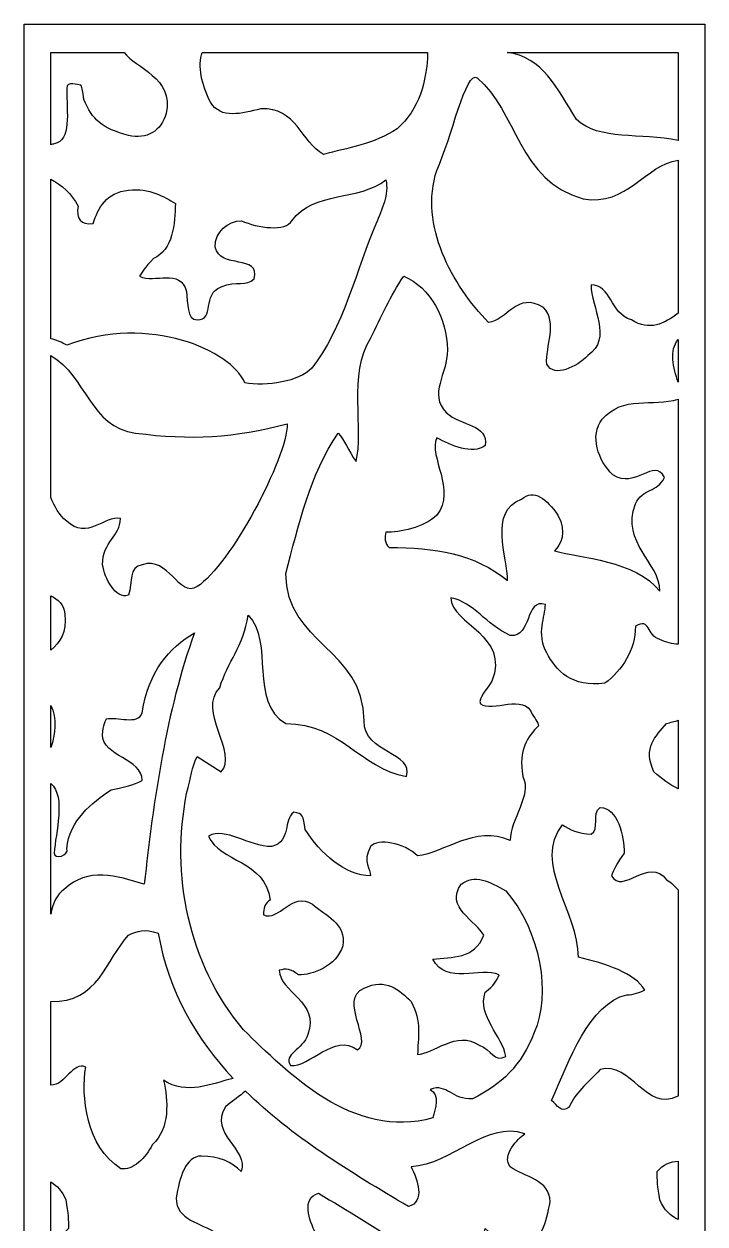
# Model space of a CAD drawing. Header units: centimetres. Extents: x -21.2 to -16, y -9 to 9.
# Drawn here: x -21.17 to -15.98, y -0.16 to 9 of the extents above; entities that cross this region are included whole.
import ezdxf

# ---------------------------------------------------------------- set-up
doc = ezdxf.new("R2010")
doc.units = ezdxf.units.CM
doc.header["$MEASUREMENT"] = 0
doc.layers.add('layer 1', color=7, linetype='Continuous')

msp = doc.modelspace()

# ---------------------------------------------------------------- linework, layer by layer
at = {"layer": 'layer 1', "color": 250, "lineweight": 30}
for points, knots in [([(-15.97605, 9.00077), (-15.97605, 9.00077), (-21.16864, 9.00077), (-21.16864, 9.00077), (-21.16864, 9.00077), (-21.16864, 9.00077), (-21.16864, -9.00021), (-21.16864, -9.00021), (-21.16864, -9.00021), (-21.16864, -9.00021), (-15.97605, -9.00021), (-15.97605, -9.00021), (-15.97605, -9.00021), (-15.97605, -9.00021), (-15.97605, 9.00077), (-15.97605, 9.00077)], [0, 0, 0, 0, 0.2, 0.2, 0.2, 0.2, 0.4, 0.4, 0.4, 0.4, 0.6, 0.6, 0.6, 0.6, 1, 1, 1, 1]), ([(-20.40547, 8.78361), (-20.40547, 8.78361), (-20.96455, 8.78361), (-20.96455, 8.78361), (-20.96455, 8.78361), (-20.96455, 8.78361), (-20.96455, 8.07932), (-20.96455, 8.07932), (-20.96455, 8.07932), (-20.95586, 8.08138), (-20.94719, 8.08336), (-20.93853, 8.08529), (-20.93853, 8.08529), (-20.80729, 8.11558), (-20.84261, 8.31759), (-20.84261, 8.50948), (-20.84261, 8.50948), (-20.84261, 8.57009), (-20.7568, 8.53473), (-20.73661, 8.53473), (-20.73661, 8.53473), (-20.72139, 8.50948), (-20.72139, 8.48929), (-20.71138, 8.42365), (-20.71138, 8.42365), (-20.65079, 8.27214), (-20.57004, 8.20144), (-20.37317, 8.15095), (-20.37317, 8.15095), (-20.23183, 8.11558), (-20.12076, 8.18629), (-20.08536, 8.31759), (-20.08536, 8.31759), (-20.02136, 8.59225), (-20.32228, 8.66359), (-20.40547, 8.78361)], [0, 0, 0, 0, 0.1, 0.1, 0.1, 0.1, 0.2, 0.2, 0.2, 0.2, 0.3, 0.3, 0.3, 0.3, 0.4, 0.4, 0.4, 0.4, 0.5, 0.5, 0.5, 0.5, 0.6, 0.6, 0.6, 0.6, 0.7, 0.7, 0.7, 0.7, 0.8, 0.8, 0.8, 0.8, 1, 1, 1, 1]), ([(-18.09076, 8.78361), (-18.09076, 8.78361), (-19.80915, 8.78361), (-19.80915, 8.78361), (-19.80915, 8.78361), (-19.84825, 8.68503), (-19.81226, 8.52973), (-19.74722, 8.40344), (-19.74722, 8.40344), (-19.66637, 8.27214), (-19.50996, 8.31759), (-19.36358, 8.35294), (-19.36358, 8.35294), (-19.09099, 8.36808), (-19.05566, 8.10043), (-18.88403, 8.00449), (-18.88403, 8.00449), (-18.70734, 8.05498), (-18.49031, 8.08529), (-18.32372, 8.20144), (-18.32372, 8.20144), (-18.15495, 8.34955), (-18.09732, 8.56195), (-18.09076, 8.78361)], [0, 0, 0, 0, 0.1428571, 0.1428571, 0.1428571, 0.1428571, 0.2857143, 0.2857143, 0.2857143, 0.2857143, 0.4285714, 0.4285714, 0.4285714, 0.4285714, 0.5714286, 0.5714286, 0.5714286, 0.5714286, 0.7142857, 0.7142857, 0.7142857, 0.7142857, 1, 1, 1, 1]), ([(-16.18014, 8.78361), (-16.18014, 8.78361), (-17.48474, 8.78361), (-17.48474, 8.78361), (-17.48474, 8.78361), (-17.21597, 8.75042), (-17.10397, 8.5113), (-16.95575, 8.27214), (-16.95575, 8.27214), (-16.78404, 8.10834), (-16.46387, 8.17206), (-16.18014, 8.11082), (-16.18014, 8.11082), (-16.18014, 8.11082), (-16.18014, 8.78361), (-16.18014, 8.78361)], [0, 0, 0, 0, 0.2, 0.2, 0.2, 0.2, 0.4, 0.4, 0.4, 0.4, 0.6, 0.6, 0.6, 0.6, 1, 1, 1, 1]), ([(-16.18014, 6.79243), (-16.18014, 6.79243), (-16.18014, 7.96184), (-16.18014, 7.96184), (-16.18014, 7.96184), (-16.43204, 7.92763), (-16.56697, 7.60616), (-16.90526, 7.66613), (-16.90526, 7.66613), (-17.39996, 7.80248), (-17.41005, 8.33779), (-17.71294, 8.59029), (-17.71294, 8.59029), (-17.79875, 8.65089), (-17.9098, 8.12569), (-18.02084, 7.88328), (-18.02084, 7.88328), (-18.15715, 7.46413), (-17.90474, 7.00963), (-17.62711, 6.72177), (-17.62711, 6.72177), (-17.48072, 6.74197), (-17.41005, 6.95913), (-17.20814, 6.83793), (-17.20814, 6.83793), (-17.09708, 6.72177), (-17.193, 6.53996), (-17.18288, 6.40361), (-17.18288, 6.40361), (-17.12232, 6.29758), (-16.95575, 6.38342), (-16.86992, 6.46927), (-16.86992, 6.46927), (-16.6781, 6.60057), (-16.84467, 6.83793), (-16.84467, 7.00963), (-16.84467, 7.00963), (-16.6882, 7.00963), (-16.70334, 6.79247), (-16.53676, 6.74197), (-16.53676, 6.74197), (-16.39771, 6.65273), (-16.28592, 6.71495), (-16.18014, 6.79243)], [0, 0, 0, 0, 0.0833333, 0.0833333, 0.0833333, 0.0833333, 0.1666667, 0.1666667, 0.1666667, 0.1666667, 0.25, 0.25, 0.25, 0.25, 0.3333333, 0.3333333, 0.3333333, 0.3333333, 0.4166667, 0.4166667, 0.4166667, 0.4166667, 0.5, 0.5, 0.5, 0.5, 0.5833333, 0.5833333, 0.5833333, 0.5833333, 0.6666667, 0.6666667, 0.6666667, 0.6666667, 0.75, 0.75, 0.75, 0.75, 0.8333333, 0.8333333, 0.8333333, 0.8333333, 1, 1, 1, 1]), ([(-20.96455, 7.81724), (-20.96455, 7.81724), (-20.96455, 6.59859), (-20.96455, 6.59859), (-20.96455, 6.59859), (-20.92203, 6.58711), (-20.88015, 6.57198), (-20.84261, 6.55007), (-20.84261, 6.55007), (-20.21161, 6.78741), (-19.59074, 6.50966), (-19.48472, 6.26222), (-19.48472, 6.26222), (-19.32319, 6.23193), (-19.06574, 6.27231), (-18.97489, 6.37332), (-18.97489, 6.37332), (-18.74269, 6.66117), (-18.62148, 7.15608), (-18.48525, 7.47423), (-18.48525, 7.47423), (-18.43983, 7.59038), (-18.38429, 7.69643), (-18.40947, 7.81259), (-18.40947, 7.81259), (-18.61145, 7.64592), (-18.9547, 7.73178), (-19.12632, 7.49949), (-19.12632, 7.49949), (-19.17176, 7.41364), (-19.38882, 7.44392), (-19.50996, 7.49949), (-19.50996, 7.49949), (-19.61597, 7.49949), (-19.71188, 7.41364), (-19.71188, 7.29746), (-19.71188, 7.29746), (-19.67654, 7.12577), (-19.36358, 7.24697), (-19.41406, 7.05507), (-19.41406, 7.05507), (-19.47464, 6.99447), (-19.54531, 7.04498), (-19.66637, 6.99447), (-19.66637, 6.99447), (-19.81285, 6.93892), (-19.71188, 6.74197), (-19.84817, 6.74197), (-19.84817, 6.74197), (-19.92894, 6.74197), (-19.91884, 6.87327), (-19.92894, 6.95913), (-19.92894, 6.95913), (-19.97936, 7.14092), (-20.17124, 7.01972), (-20.28734, 7.07528), (-20.28734, 7.07528), (-20.26715, 7.10558), (-20.25201, 7.14092), (-20.18135, 7.21163), (-20.18135, 7.21163), (-20.03496, 7.27223), (-20.01475, 7.47928), (-20.01475, 7.63079), (-20.01475, 7.63079), (-20.10058, 7.68128), (-20.20657, 7.75199), (-20.37317, 7.73178), (-20.37317, 7.73178), (-20.53974, 7.71662), (-20.60536, 7.59543), (-20.6407, 7.47928), (-20.6407, 7.47928), (-20.73661, 7.46413), (-20.77193, 7.51462), (-20.7568, 7.61058), (-20.7568, 7.61058), (-20.80619, 7.70733), (-20.87987, 7.77052), (-20.96455, 7.81724)], [0, 0, 0, 0, 0.047619, 0.047619, 0.047619, 0.047619, 0.0952381, 0.0952381, 0.0952381, 0.0952381, 0.1428571, 0.1428571, 0.1428571, 0.1428571, 0.1904762, 0.1904762, 0.1904762, 0.1904762, 0.2380952, 0.2380952, 0.2380952, 0.2380952, 0.2857143, 0.2857143, 0.2857143, 0.2857143, 0.3333333, 0.3333333, 0.3333333, 0.3333333, 0.3809524, 0.3809524, 0.3809524, 0.3809524, 0.4285714, 0.4285714, 0.4285714, 0.4285714, 0.4761905, 0.4761905, 0.4761905, 0.4761905, 0.5238095, 0.5238095, 0.5238095, 0.5238095, 0.5714286, 0.5714286, 0.5714286, 0.5714286, 0.6190476, 0.6190476, 0.6190476, 0.6190476, 0.6666667, 0.6666667, 0.6666667, 0.6666667, 0.7142857, 0.7142857, 0.7142857, 0.7142857, 0.7619048, 0.7619048, 0.7619048, 0.7619048, 0.8095238, 0.8095238, 0.8095238, 0.8095238, 0.8571429, 0.8571429, 0.8571429, 0.8571429, 0.9047619, 0.9047619, 0.9047619, 0.9047619, 1, 1, 1, 1]), ([(-16.18014, 4.26608), (-16.18014, 4.26608), (-16.18014, 6.1362), (-16.18014, 6.1362), (-16.18014, 6.1362), (-16.37407, 6.07976), (-16.6037, 6.16793), (-16.75887, 5.98446), (-16.75887, 5.98446), (-16.85984, 5.86326), (-16.78916, 5.66127), (-16.6781, 5.56026), (-16.6781, 5.56026), (-16.50646, 5.44411), (-16.36513, 5.69662), (-16.28436, 5.54006), (-16.28436, 5.54006), (-16.33989, 5.42391), (-16.45095, 5.45926), (-16.50646, 5.33804), (-16.50646, 5.33804), (-16.61754, 5.03508), (-16.3197, 4.89367), (-16.3197, 4.67146), (-16.3197, 4.67146), (-16.50646, 4.90882), (-16.9305, 4.92397), (-17.12232, 4.97952), (-17.12232, 4.97952), (-17.07689, 5.02497), (-17.02641, 5.1209), (-17.09708, 5.25219), (-17.09708, 5.25219), (-17.18288, 5.37341), (-17.27881, 5.45926), (-17.37473, 5.37341), (-17.37473, 5.37341), (-17.62711, 5.28755), (-17.48072, 4.92397), (-17.48072, 4.75227), (-17.48072, 4.75227), (-17.73312, 4.95931), (-18.036, 5.00477), (-18.38429, 5.00477), (-18.38429, 5.00477), (-18.41963, 5.03508), (-18.41963, 5.08557), (-18.40947, 5.1209), (-18.40947, 5.1209), (-18.30346, 5.1209), (-18.12181, 5.15625), (-18.02084, 5.25219), (-18.02084, 5.25219), (-17.86941, 5.44411), (-18.08647, 5.69662), (-18.02084, 5.84305), (-18.02084, 5.84305), (-17.91485, 5.78247), (-17.74827, 5.71177), (-17.65235, 5.78247), (-17.65235, 5.78247), (-17.62711, 5.94911), (-17.83408, 5.9289), (-17.95017, 6.03497), (-17.95017, 6.03497), (-18.08647, 6.18142), (-17.94008, 6.32283), (-17.94008, 6.51471), (-17.94008, 6.51471), (-17.94008, 6.74702), (-18.07133, 6.99447), (-18.27324, 7.07528), (-18.27324, 7.07528), (-18.37421, 6.92377), (-18.44488, 6.76722), (-18.52563, 6.60057), (-18.52563, 6.60057), (-18.69728, 6.33292), (-18.57611, 5.89861), (-18.6367, 5.66127), (-18.6367, 5.66127), (-18.69728, 5.74711), (-18.72242, 5.82792), (-18.77296, 5.87841), (-18.77296, 5.87841), (-18.99004, 5.56026), (-19.07585, 5.17141), (-19.17176, 4.80781), (-19.17176, 4.80781), (-19.17176, 4.26747), (-18.57611, 4.23716), (-18.57611, 3.68165), (-18.57611, 3.68165), (-18.57611, 3.42914), (-18.19247, 3.44431), (-18.25306, 3.25746), (-18.25306, 3.25746), (-18.61145, 3.32311), (-18.75278, 3.66145), (-19.17176, 3.66145), (-19.17176, 3.66145), (-19.45942, 3.8281), (-19.25757, 4.28261), (-19.45942, 4.48966), (-19.45942, 4.48966), (-19.49483, 4.24727), (-19.61597, 4.13615), (-19.67654, 3.93415), (-19.67654, 3.93415), (-19.84817, 3.76246), (-19.53015, 3.42914), (-19.66637, 3.2928), (-19.66637, 3.2928), (-19.66637, 3.2928), (-19.84817, 3.40894), (-19.84817, 3.40894), (-19.84817, 3.40894), (-19.8936, 3.32311), (-19.8936, 3.25746), (-19.92894, 3.12616), (-19.92894, 3.12616), (-20.05009, 2.51508), (-19.91884, 1.82828), (-19.49483, 1.32328), (-19.49483, 1.32328), (-19.16166, 1.00007), (-18.66193, 0.47993), (-18.05113, 0.65162), (-18.05113, 0.65162), (-18.03095, 0.72737), (-17.9956, 0.82331), (-18.07133, 0.86877), (-18.07133, 0.86877), (-17.94008, 0.91927), (-17.90474, 0.78293), (-17.74827, 0.79807), (-17.74827, 0.79807), (-17.53119, 0.90412), (-17.37473, 1.05058), (-17.27881, 1.30308), (-17.27881, 1.30308), (-17.14749, 1.59093), (-17.22834, 2.08086), (-17.49587, 2.38379), (-17.49587, 2.38379), (-17.61702, 2.45449), (-17.73312, 2.51508), (-17.83408, 2.43429), (-17.83408, 2.43429), (-17.96531, 2.26259), (-17.71294, 2.14644), (-17.66245, 2.04544), (-17.66245, 2.04544), (-17.73312, 1.86364), (-17.90474, 1.87879), (-18.05113, 1.86364), (-18.05113, 1.86364), (-17.95017, 1.66169), (-17.68769, 1.80809), (-17.54635, 1.74243), (-17.54635, 1.74243), (-17.56647, 1.69698), (-17.58167, 1.66169), (-17.65235, 1.61112), (-17.65235, 1.61112), (-17.71294, 1.42429), (-17.51606, 1.27279), (-17.49587, 1.12127), (-17.49587, 1.12127), (-17.58167, 1.07078), (-17.60187, 1.17177), (-17.69779, 1.20712), (-17.69779, 1.20712), (-17.86941, 1.32328), (-18.05113, 1.1365), (-18.16724, 1.1365), (-18.16724, 1.1365), (-18.16724, 1.25258), (-18.13191, 1.38893), (-18.21772, 1.54044), (-18.21772, 1.54044), (-18.30346, 1.62627), (-18.40947, 1.72223), (-18.57611, 1.64143), (-18.57611, 1.64143), (-18.77296, 1.55565), (-18.50544, 1.23749), (-18.62659, 1.17177), (-18.62659, 1.17177), (-18.80325, 1.30308), (-18.99004, 1.03541), (-19.13643, 1.05058), (-19.13643, 1.05058), (-19.197, 1.1365), (-19.04044, 1.17177), (-19.00517, 1.28794), (-19.00517, 1.28794), (-18.90927, 1.54044), (-19.22224, 1.61112), (-19.22224, 1.77778), (-19.22224, 1.77778), (-19.17176, 1.79294), (-19.13643, 1.79294), (-19.07585, 1.74243), (-19.07585, 1.74243), (-18.96983, 1.74243), (-18.78812, 1.80809), (-18.73764, 1.96462), (-18.73764, 1.96462), (-18.70734, 2.13129), (-18.87392, 2.20198), (-18.96983, 2.28278), (-18.96983, 2.28278), (-19.12632, 2.38379), (-19.22224, 2.14644), (-19.34338, 2.20198), (-19.34338, 2.20198), (-19.34338, 2.24744), (-19.32825, 2.29794), (-19.29291, 2.31309), (-19.29291, 2.31309), (-19.32825, 2.62113), (-19.67654, 2.60095), (-19.76237, 2.80295), (-19.76237, 2.80295), (-19.63112, 2.87365), (-19.45942, 2.72215), (-19.27777, 2.72215), (-19.27777, 2.72215), (-19.12632, 2.7676), (-19.197, 2.92416), (-19.11117, 2.98475), (-19.11117, 2.98475), (-19.04044, 2.97465), (-19.04044, 2.95949), (-19.02537, 2.85345), (-19.02537, 2.85345), (-18.90927, 2.67166), (-18.72242, 2.50001), (-18.52563, 2.50001), (-18.52563, 2.50001), (-18.52563, 2.55044), (-18.59126, 2.60095), (-18.52563, 2.72215), (-18.52563, 2.72215), (-18.47012, 2.7878), (-18.27324, 2.75244), (-18.16724, 2.65144), (-18.16724, 2.65144), (-17.96531, 2.67166), (-17.73312, 2.8888), (-17.46046, 2.7676), (-17.46046, 2.7676), (-17.46046, 2.93931), (-17.29396, 3.10594), (-17.36462, 3.25746), (-17.36462, 3.25746), (-17.39996, 3.46451), (-17.32929, 3.56045), (-17.24346, 3.6463), (-17.24346, 3.6463), (-17.24346, 3.6463), (-17.26366, 3.69681), (-17.29396, 3.73215), (-17.29396, 3.73215), (-17.34948, 3.89881), (-17.60187, 3.74225), (-17.68769, 3.81295), (-17.68769, 3.81295), (-17.71294, 3.84831), (-17.62711, 3.93415), (-17.60187, 3.98467), (-17.60187, 3.98467), (-17.46046, 4.33311), (-17.90474, 4.41897), (-17.91485, 4.62096), (-17.91485, 4.62096), (-17.73312, 4.58562), (-17.65235, 4.41897), (-17.46046, 4.33311), (-17.46046, 4.33311), (-17.29396, 4.31797), (-17.34948, 4.62096), (-17.193, 4.57047), (-17.193, 4.57047), (-17.193, 4.47451), (-17.26366, 4.35332), (-17.18288, 4.20181), (-17.18288, 4.20181), (-17.11224, 4.06547), (-16.99107, 3.93415), (-16.73868, 3.96951), (-16.73868, 3.96951), (-16.60743, 4.06547), (-16.50646, 4.22201), (-16.50646, 4.40381), (-16.50646, 4.40381), (-16.39038, 4.47451), (-16.42572, 4.33311), (-16.3197, 4.30281), (-16.3197, 4.30281), (-16.27153, 4.28013), (-16.22534, 4.26861), (-16.18014, 4.26608)], [0, 0, 0, 0, 0.012987, 0.012987, 0.012987, 0.012987, 0.025974, 0.025974, 0.025974, 0.025974, 0.038961, 0.038961, 0.038961, 0.038961, 0.0519481, 0.0519481, 0.0519481, 0.0519481, 0.0649351, 0.0649351, 0.0649351, 0.0649351, 0.0779221, 0.0779221, 0.0779221, 0.0779221, 0.0909091, 0.0909091, 0.0909091, 0.0909091, 0.1038961, 0.1038961, 0.1038961, 0.1038961, 0.1168831, 0.1168831, 0.1168831, 0.1168831, 0.1298701, 0.1298701, 0.1298701, 0.1298701, 0.1428571, 0.1428571, 0.1428571, 0.1428571, 0.1558442, 0.1558442, 0.1558442, 0.1558442, 0.1688312, 0.1688312, 0.1688312, 0.1688312, 0.1818182, 0.1818182, 0.1818182, 0.1818182, 0.1948052, 0.1948052, 0.1948052, 0.1948052, 0.2077922, 0.2077922, 0.2077922, 0.2077922, 0.2207792, 0.2207792, 0.2207792, 0.2207792, 0.2337662, 0.2337662, 0.2337662, 0.2337662, 0.2467532, 0.2467532, 0.2467532, 0.2467532, 0.2597403, 0.2597403, 0.2597403, 0.2597403, 0.2727273, 0.2727273, 0.2727273, 0.2727273, 0.2857143, 0.2857143, 0.2857143, 0.2857143, 0.2987013, 0.2987013, 0.2987013, 0.2987013, 0.3116883, 0.3116883, 0.3116883, 0.3116883, 0.3246753, 0.3246753, 0.3246753, 0.3246753, 0.3376623, 0.3376623, 0.3376623, 0.3376623, 0.3506494, 0.3506494, 0.3506494, 0.3506494, 0.3636364, 0.3636364, 0.3636364, 0.3636364, 0.3766234, 0.3766234, 0.3766234, 0.3766234, 0.3896104, 0.3896104, 0.3896104, 0.3896104, 0.4025974, 0.4025974, 0.4025974, 0.4025974, 0.4155844, 0.4155844, 0.4155844, 0.4155844, 0.4285714, 0.4285714, 0.4285714, 0.4285714, 0.4415584, 0.4415584, 0.4415584, 0.4415584, 0.4545455, 0.4545455, 0.4545455, 0.4545455, 0.4675325, 0.4675325, 0.4675325, 0.4675325, 0.4805195, 0.4805195, 0.4805195, 0.4805195, 0.4935065, 0.4935065, 0.4935065, 0.4935065, 0.5064935, 0.5064935, 0.5064935, 0.5064935, 0.5194805, 0.5194805, 0.5194805, 0.5194805, 0.5324675, 0.5324675, 0.5324675, 0.5324675, 0.5454545, 0.5454545, 0.5454545, 0.5454545, 0.5584416, 0.5584416, 0.5584416, 0.5584416, 0.5714286, 0.5714286, 0.5714286, 0.5714286, 0.5844156, 0.5844156, 0.5844156, 0.5844156, 0.5974026, 0.5974026, 0.5974026, 0.5974026, 0.6103896, 0.6103896, 0.6103896, 0.6103896, 0.6233766, 0.6233766, 0.6233766, 0.6233766, 0.6363636, 0.6363636, 0.6363636, 0.6363636, 0.6493506, 0.6493506, 0.6493506, 0.6493506, 0.6623377, 0.6623377, 0.6623377, 0.6623377, 0.6753247, 0.6753247, 0.6753247, 0.6753247, 0.6883117, 0.6883117, 0.6883117, 0.6883117, 0.7012987, 0.7012987, 0.7012987, 0.7012987, 0.7142857, 0.7142857, 0.7142857, 0.7142857, 0.7272727, 0.7272727, 0.7272727, 0.7272727, 0.7402597, 0.7402597, 0.7402597, 0.7402597, 0.7532468, 0.7532468, 0.7532468, 0.7532468, 0.7662338, 0.7662338, 0.7662338, 0.7662338, 0.7792208, 0.7792208, 0.7792208, 0.7792208, 0.7922078, 0.7922078, 0.7922078, 0.7922078, 0.8051948, 0.8051948, 0.8051948, 0.8051948, 0.8181818, 0.8181818, 0.8181818, 0.8181818, 0.8311688, 0.8311688, 0.8311688, 0.8311688, 0.8441558, 0.8441558, 0.8441558, 0.8441558, 0.8571429, 0.8571429, 0.8571429, 0.8571429, 0.8701299, 0.8701299, 0.8701299, 0.8701299, 0.8831169, 0.8831169, 0.8831169, 0.8831169, 0.8961039, 0.8961039, 0.8961039, 0.8961039, 0.9090909, 0.9090909, 0.9090909, 0.9090909, 0.9220779, 0.9220779, 0.9220779, 0.9220779, 0.9350649, 0.9350649, 0.9350649, 0.9350649, 0.9480519, 0.9480519, 0.9480519, 0.9480519, 0.961039, 0.961039, 0.961039, 0.961039, 0.974026, 0.974026, 0.974026, 0.974026, 1, 1, 1, 1]), ([(-16.18014, 6.2658), (-16.18014, 6.2658), (-16.18014, 6.59322), (-16.18014, 6.59322), (-16.18014, 6.59322), (-16.25037, 6.51277), (-16.21764, 6.37476), (-16.18014, 6.2658)], [0, 0, 0, 0, 0.3333333, 0.3333333, 0.3333333, 0.3333333, 1, 1, 1, 1]), ([(-20.96455, 6.47136), (-20.96455, 6.47136), (-20.96455, 5.38594), (-20.96455, 5.38594), (-20.96455, 5.38594), (-20.93526, 5.31935), (-20.90269, 5.25299), (-20.84261, 5.20675), (-20.84261, 5.20675), (-20.68613, 5.05528), (-20.55488, 5.25219), (-20.43373, 5.22696), (-20.43373, 5.22696), (-20.43373, 5.08557), (-20.57004, 5.05528), (-20.57004, 4.87346), (-20.57004, 4.87346), (-20.55488, 4.77247), (-20.46908, 4.6058), (-20.37317, 4.64117), (-20.37317, 4.64117), (-20.33783, 4.74216), (-20.37317, 4.85832), (-20.26715, 4.87346), (-20.26715, 4.87346), (-20.06523, 4.94416), (-19.98944, 4.61591), (-19.84817, 4.70682), (-19.84817, 4.70682), (-19.59578, 4.86841), (-19.16166, 5.68651), (-19.16166, 5.94911), (-19.16166, 5.94911), (-19.56038, 5.84305), (-19.89865, 5.82286), (-20.31763, 5.87841), (-20.31763, 5.87841), (-20.66673, 5.92414), (-20.69085, 6.3087), (-20.96455, 6.47136)], [0, 0, 0, 0, 0.0909091, 0.0909091, 0.0909091, 0.0909091, 0.1818182, 0.1818182, 0.1818182, 0.1818182, 0.2727273, 0.2727273, 0.2727273, 0.2727273, 0.3636364, 0.3636364, 0.3636364, 0.3636364, 0.4545455, 0.4545455, 0.4545455, 0.4545455, 0.5454545, 0.5454545, 0.5454545, 0.5454545, 0.6363636, 0.6363636, 0.6363636, 0.6363636, 0.7272727, 0.7272727, 0.7272727, 0.7272727, 0.8181818, 0.8181818, 0.8181818, 0.8181818, 1, 1, 1, 1]), ([(-20.96455, 4.6356), (-20.96455, 4.6356), (-20.96455, 4.22194), (-20.96455, 4.22194), (-20.96455, 4.22194), (-20.96455, 4.22194), (-20.96377, 4.22201), (-20.96377, 4.22201), (-20.96377, 4.22201), (-20.89309, 4.28261), (-20.84261, 4.35332), (-20.85777, 4.49976), (-20.85777, 4.49976), (-20.86548, 4.57314), (-20.90934, 4.61108), (-20.96455, 4.6356)], [0, 0, 0, 0, 0.2, 0.2, 0.2, 0.2, 0.4, 0.4, 0.4, 0.4, 0.6, 0.6, 0.6, 0.6, 1, 1, 1, 1]), ([(-20.96455, 3.20495), (-20.96455, 3.20495), (-20.96455, 2.20655), (-20.96455, 2.20655), (-20.96455, 2.20655), (-20.9503, 2.28359), (-20.92367, 2.35444), (-20.85777, 2.39894), (-20.85777, 2.39894), (-20.68613, 2.56559), (-20.45897, 2.50001), (-20.25201, 2.43429), (-20.25201, 2.43429), (-20.18135, 3.07059), (-20.08536, 3.76246), (-19.86836, 4.35332), (-19.86836, 4.35332), (-20.06523, 4.23716), (-20.21667, 4.06547), (-20.26715, 3.74225), (-20.26715, 3.74225), (-20.30241, 3.6463), (-20.45897, 3.71701), (-20.53974, 3.69681), (-20.53974, 3.69681), (-20.53974, 3.69681), (-20.57004, 3.6463), (-20.57004, 3.5756), (-20.57004, 3.5756), (-20.57004, 3.40894), (-20.26715, 3.3938), (-20.26715, 3.22715), (-20.26715, 3.22715), (-20.33783, 3.1918), (-20.39834, 3.17665), (-20.50433, 3.15644), (-20.50433, 3.15644), (-20.65079, 3.05545), (-20.82235, 2.92416), (-20.84261, 2.70699), (-20.84261, 2.70699), (-20.82235, 2.65144), (-20.93853, 2.62113), (-20.93853, 2.67166), (-20.93853, 2.67166), (-20.92958, 2.83174), (-20.84635, 3.10144), (-20.96455, 3.20495)], [0, 0, 0, 0, 0.0769231, 0.0769231, 0.0769231, 0.0769231, 0.1538462, 0.1538462, 0.1538462, 0.1538462, 0.2307692, 0.2307692, 0.2307692, 0.2307692, 0.3076923, 0.3076923, 0.3076923, 0.3076923, 0.3846154, 0.3846154, 0.3846154, 0.3846154, 0.4615385, 0.4615385, 0.4615385, 0.4615385, 0.5384615, 0.5384615, 0.5384615, 0.5384615, 0.6153846, 0.6153846, 0.6153846, 0.6153846, 0.6923077, 0.6923077, 0.6923077, 0.6923077, 0.7692308, 0.7692308, 0.7692308, 0.7692308, 0.8461538, 0.8461538, 0.8461538, 0.8461538, 1, 1, 1, 1]), ([(-20.96455, 3.80037), (-20.96455, 3.80037), (-20.96455, 3.4793), (-20.96455, 3.4793), (-20.96455, 3.4793), (-20.9285, 3.57415), (-20.9169, 3.70332), (-20.96455, 3.80037)], [0, 0, 0, 0, 0.3333333, 0.3333333, 0.3333333, 0.3333333, 1, 1, 1, 1]), ([(-16.18014, 3.16214), (-16.18014, 3.16214), (-16.18014, 3.68606), (-16.18014, 3.68606), (-16.18014, 3.68606), (-16.2086, 3.67818), (-16.23821, 3.6698), (-16.26922, 3.66145), (-16.26922, 3.66145), (-16.35504, 3.56045), (-16.45095, 3.47965), (-16.36513, 3.2928), (-16.36513, 3.2928), (-16.30367, 3.23841), (-16.24443, 3.194), (-16.18014, 3.16214)], [0, 0, 0, 0, 0.2, 0.2, 0.2, 0.2, 0.4, 0.4, 0.4, 0.4, 0.6, 0.6, 0.6, 0.6, 1, 1, 1, 1]), ([(-16.18014, 0.82138), (-16.18014, 0.82138), (-16.18014, 2.3932), (-16.18014, 2.3932), (-16.18014, 2.3932), (-16.20523, 2.42068), (-16.23388, 2.44683), (-16.26922, 2.46965), (-16.26922, 2.46965), (-16.40047, 2.65144), (-16.60743, 2.34843), (-16.6882, 2.50001), (-16.6882, 2.50001), (-16.6781, 2.5353), (-16.64277, 2.60095), (-16.59229, 2.67166), (-16.59229, 2.67166), (-16.59229, 2.80295), (-16.64277, 3.02009), (-16.77401, 3.02009), (-16.77401, 3.02009), (-16.84467, 2.97465), (-16.77401, 2.85345), (-16.84467, 2.81811), (-16.84467, 2.81811), (-16.94058, 2.81811), (-17.01127, 2.85345), (-17.06175, 2.8888), (-17.06175, 2.8888), (-17.29396, 2.60095), (-16.94058, 2.21713), (-16.94058, 1.87879), (-16.94058, 1.87879), (-16.73868, 1.82828), (-16.50646, 1.75757), (-16.4358, 1.62627), (-16.4358, 1.62627), (-16.47114, 1.61112), (-16.52163, 1.59093), (-16.57211, 1.59093), (-16.57211, 1.59093), (-16.85984, 1.52528), (-17.01127, 1.08592), (-17.14749, 0.78293), (-17.14749, 0.78293), (-17.09708, 0.74758), (-17.07689, 0.68698), (-17.01127, 0.73242), (-17.01127, 0.73242), (-16.97593, 0.83342), (-16.86992, 0.91927), (-16.77401, 1.02027), (-16.77401, 1.02027), (-16.53676, 1.08592), (-16.42572, 0.68698), (-16.18342, 0.81835), (-16.18342, 0.81835), (-16.1823, 0.81935), (-16.18121, 0.82037), (-16.18014, 0.82138)], [0, 0, 0, 0, 0.0625, 0.0625, 0.0625, 0.0625, 0.125, 0.125, 0.125, 0.125, 0.1875, 0.1875, 0.1875, 0.1875, 0.25, 0.25, 0.25, 0.25, 0.3125, 0.3125, 0.3125, 0.3125, 0.375, 0.375, 0.375, 0.375, 0.4375, 0.4375, 0.4375, 0.4375, 0.5, 0.5, 0.5, 0.5, 0.5625, 0.5625, 0.5625, 0.5625, 0.625, 0.625, 0.625, 0.625, 0.6875, 0.6875, 0.6875, 0.6875, 0.75, 0.75, 0.75, 0.75, 0.8125, 0.8125, 0.8125, 0.8125, 0.875, 0.875, 0.875, 0.875, 1, 1, 1, 1]), ([(-20.96455, 1.54059), (-20.96455, 1.54059), (-20.96455, 0.90198), (-20.96455, 0.90198), (-20.96455, 0.90198), (-20.85068, 0.89978), (-20.79906, 1.08374), (-20.69815, 1.03984), (-20.69815, 1.03984), (-20.73366, 0.82172), (-20.69815, 0.43114), (-20.42943, 0.26376), (-20.42943, 0.26376), (-20.34324, 0.24346), (-20.23676, 0.34999), (-20.19113, 0.44637), (-20.19113, 0.44637), (-20.05422, 0.5681), (-20.06944, 0.78622), (-20.10493, 0.9384), (-20.10493, 0.9384), (-19.92729, 0.82249), (-19.73786, 0.91255), (-19.57478, 0.9531), (-19.57478, 0.9531), (-19.85411, 1.25371), (-20.06298, 1.61031), (-20.146, 2.06059), (-20.146, 2.06059), (-20.25201, 2.09593), (-20.30241, 2.08086), (-20.37317, 2.04544), (-20.37317, 2.04544), (-20.53974, 1.86364), (-20.60536, 1.52528), (-20.96377, 1.54044), (-20.96377, 1.54044), (-20.96377, 1.54044), (-20.96455, 1.54059), (-20.96455, 1.54059)], [0, 0, 0, 0, 0.0909091, 0.0909091, 0.0909091, 0.0909091, 0.1818182, 0.1818182, 0.1818182, 0.1818182, 0.2727273, 0.2727273, 0.2727273, 0.2727273, 0.3636364, 0.3636364, 0.3636364, 0.3636364, 0.4545455, 0.4545455, 0.4545455, 0.4545455, 0.5454545, 0.5454545, 0.5454545, 0.5454545, 0.6363636, 0.6363636, 0.6363636, 0.6363636, 0.7272727, 0.7272727, 0.7272727, 0.7272727, 0.8181818, 0.8181818, 0.8181818, 0.8181818, 1, 1, 1, 1]), ([(-19.48081, 0.85655), (-19.1276, 0.50961), (-18.68141, 0.23751), (-18.2379, -0.025), (-18.2379, -0.025), (-18.10667, 0.01027), (-18.16724, 0.18196), (-18.21772, 0.27793), (-18.21772, 0.27793), (-17.90474, 0.29314), (-17.65235, 0.63142), (-17.34948, 0.53042), (-17.34948, 0.53042), (-17.39996, 0.49506), (-17.53119, 0.36376), (-17.46046, 0.27793), (-17.46046, 0.27793), (-17.34948, 0.19711), (-17.15766, 0.18196), (-17.15766, 0.01027), (-17.15766, 0.01027), (-17.18288, -0.14124), (-17.22834, -0.30789), (-17.34948, -0.30789), (-17.34948, -0.30789), (-17.48072, -0.30789), (-17.58167, -0.26244), (-17.65235, -0.19173), (-17.65235, -0.19173), (-17.71294, -0.3584), (-17.39996, -0.47959), (-17.53119, -0.6816), (-17.53119, -0.6816), (-17.58554, -0.73024), (-17.64312, -0.76265), (-17.68282, -0.80184), (-17.68282, -0.80184), (-18.03637, -0.45699), (-18.48132, -0.18577), (-18.92356, 0.07599), (-18.92356, 0.07599), (-19.05538, 0.04057), (-18.99454, -0.1319), (-18.94383, -0.22828), (-18.94383, -0.22828), (-19.2582, -0.24357), (-19.51171, -0.58334), (-19.81592, -0.4819), (-19.81592, -0.4819), (-19.76522, -0.44639), (-19.6334, -0.3145), (-19.70445, -0.22828), (-19.70445, -0.22828), (-19.81592, -0.14712), (-20.00859, -0.1319), (-20.00859, 0.04057), (-20.00859, 0.04057), (-19.98325, 0.19275), (-19.93761, 0.36013), (-19.81592, 0.36013), (-19.81592, 0.36013), (-19.6841, 0.36013), (-19.5827, 0.31448), (-19.51171, 0.24346), (-19.51171, 0.24346), (-19.45086, 0.41086), (-19.76522, 0.5326), (-19.6334, 0.7355), (-19.6334, 0.7355), (-19.57869, 0.78446), (-19.52071, 0.81706), (-19.48081, 0.85655)], [0, 0, 0, 0, 0.0526316, 0.0526316, 0.0526316, 0.0526316, 0.1052632, 0.1052632, 0.1052632, 0.1052632, 0.1578947, 0.1578947, 0.1578947, 0.1578947, 0.2105263, 0.2105263, 0.2105263, 0.2105263, 0.2631579, 0.2631579, 0.2631579, 0.2631579, 0.3157895, 0.3157895, 0.3157895, 0.3157895, 0.3684211, 0.3684211, 0.3684211, 0.3684211, 0.4210526, 0.4210526, 0.4210526, 0.4210526, 0.4736842, 0.4736842, 0.4736842, 0.4736842, 0.5263158, 0.5263158, 0.5263158, 0.5263158, 0.5789474, 0.5789474, 0.5789474, 0.5789474, 0.6315789, 0.6315789, 0.6315789, 0.6315789, 0.6842105, 0.6842105, 0.6842105, 0.6842105, 0.7368421, 0.7368421, 0.7368421, 0.7368421, 0.7894737, 0.7894737, 0.7894737, 0.7894737, 0.8421053, 0.8421053, 0.8421053, 0.8421053, 0.8947368, 0.8947368, 0.8947368, 0.8947368, 1, 1, 1, 1]), ([(-16.18014, -0.12514), (-16.18014, -0.12514), (-16.18014, 0.32166), (-16.18014, 0.32166), (-16.18014, 0.32166), (-16.24027, 0.31849), (-16.29555, 0.29643), (-16.33989, 0.24257), (-16.33989, 0.24257), (-16.33989, 0.18196), (-16.33989, 0.12641), (-16.3197, 0.02542), (-16.3197, 0.02542), (-16.28846, -0.05269), (-16.23877, -0.09821), (-16.18014, -0.12514)], [0, 0, 0, 0, 0.2, 0.2, 0.2, 0.2, 0.4, 0.4, 0.4, 0.4, 0.6, 0.6, 0.6, 0.6, 1, 1, 1, 1]), ([(-20.96455, 0.16315), (-20.96455, 0.16315), (-20.96455, -0.26957), (-20.96455, -0.26957), (-20.96455, -0.26957), (-20.9142, -0.26192), (-20.86809, -0.23905), (-20.82999, -0.19277), (-20.82999, -0.19277), (-20.82999, -0.1319), (-20.82999, -0.0761), (-20.85027, 0.02534), (-20.85027, 0.02534), (-20.87693, 0.09203), (-20.91697, 0.13513), (-20.96455, 0.16315)], [0, 0, 0, 0, 0.2, 0.2, 0.2, 0.2, 0.4, 0.4, 0.4, 0.4, 0.6, 0.6, 0.6, 0.6, 1, 1, 1, 1])]:
    msp.add_open_spline(points, degree=3, knots=knots, dxfattribs=at)

doc.saveas('drawing.dxf')
